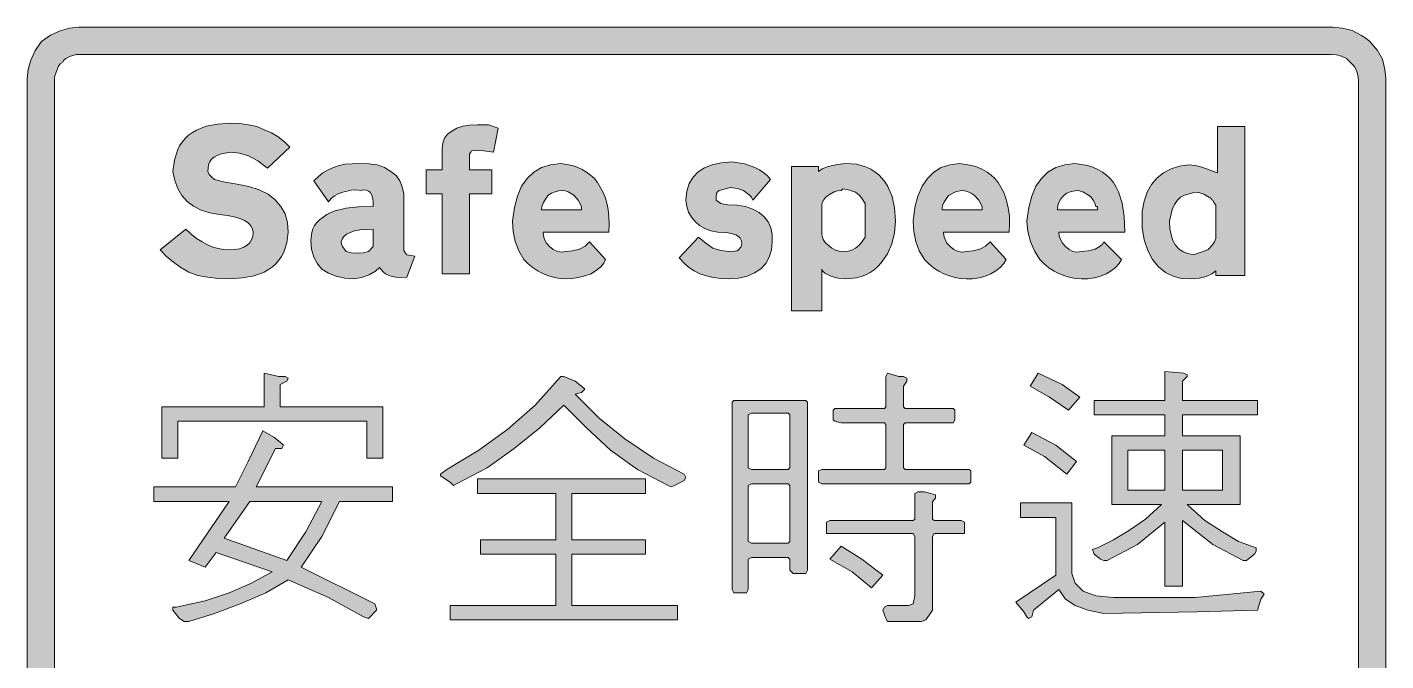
# Model space of a CAD drawing. Header units: metres. Extents: x 157 to 412, y 10 to 264.
# Drawn here: x 157.1 to 411.5, y 145.3 to 263.9 of the extents above; entities that cross this region are included whole.
import ezdxf

# ---------------------------------------------------------------- set-up
doc = ezdxf.new("R2010")
doc.units = ezdxf.units.M
doc.layers.add('FILL_BLACK_000000', color=7, linetype='Continuous', true_color=0x000000)

msp = doc.modelspace()

# ---------------------------------------------------------------- hatches: boundary and pattern name
at = {"layer": 'FILL_BLACK_000000', "true_color": 0x000000}
h = msp.add_hatch(color=7, dxfattribs=at)
h.dxf.hatch_style = 1
h.paths.add_polyline_path([(157.78, 257.79), (158.63, 259.57), (159.81, 261.24), (161.48, 262.42), (163.26, 263.26), (165.04, 263.77), (166.71, 263.94), (401.61, 263.94), (403.41, 263.75), (405.21, 263.34), (406.97, 262.4), (407.78, 261.86), (408.51, 261.24), (409.93, 259.59), (410.91, 257.94), (411.32, 256.03), (411.51, 254.34), (411.51, 19.44), (411.34, 17.6), (410.8, 15.73), (410.38, 14.81), (409.86, 13.91), (409.24, 13.05), (408.51, 12.24), (407.8, 11.61), (407.01, 11.06), (405.28, 10.21), (403.45, 9.71), (401.61, 9.54), (166.71, 9.54), (165.04, 9.71), (163.26, 10.21), (161.48, 11.06), (159.81, 12.24), (158.63, 13.91), (157.78, 15.73), (157.28, 17.6), (157.11, 19.44), (157.11, 254.34), (157.28, 256.01), (157.78, 257.79)])
h.paths.add_polyline_path([(166.37, 258.8), (165.21, 258.54), (164.35, 258.05), (163.99, 257.74), (163.71, 257.34), (163.31, 257.06), (163, 256.66), (162.51, 255.54), (162.21, 254.64), (162.21, 253.74), (162.21, 19.74), (162.28, 18.8), (162.51, 17.83), (162.97, 16.91), (163.71, 16.14), (164.48, 15.4), (165.4, 14.94), (166.37, 14.71), (167.31, 14.64), (401.31, 14.64), (402.25, 14.71), (403.22, 14.94), (404.14, 15.4), (404.91, 16.14), (405.65, 16.91), (406.11, 17.83), (406.34, 18.8), (406.41, 19.74), (406.41, 253.74), (406.34, 254.68), (406.11, 255.65), (405.65, 256.57), (404.91, 257.34), (404.14, 258.08), (403.22, 258.54), (402.25, 258.77), (401.31, 258.84), (167.31, 258.84), (166.37, 258.8)], flags=16)
h = msp.add_hatch(color=7, dxfattribs=at)
h.dxf.hatch_style = 1
h.paths.add_polyline_path([(187.82, 225.2), (188.83, 224.39), (189.85, 223.72), (190.86, 223.18), (191.87, 222.76), (192.88, 222.47), (193.9, 222.3), (194.91, 222.24), (195.96, 222.3), (196.88, 222.46), (197.65, 222.73), (198.28, 223.1), (198.78, 223.57), (199.13, 224.14), (199.34, 224.8), (199.41, 225.54), (199.31, 226.19), (199.02, 226.77), (198.52, 227.3), (197.83, 227.75), (196.95, 228.14), (195.87, 228.45), (194.59, 228.69), (193.11, 228.84), (191.3, 229.16), (189.68, 229.68), (188.27, 230.4), (187.07, 231.31), (186.08, 232.43), (185.31, 233.73), (184.75, 235.24), (184.41, 236.94), (184.68, 239.05), (185.25, 240.88), (185.66, 241.69), (186.14, 242.42), (186.7, 243.09), (187.33, 243.69), (188.05, 244.22), (188.84, 244.67), (190.65, 245.38), (192.78, 245.8), (195.21, 245.94), (196.95, 245.88), (198.58, 245.68), (200.1, 245.31), (201.51, 244.74), (202.85, 244.18), (204.13, 243.43), (205.31, 242.5), (206.31, 241.44), (202.11, 237.54), (200.31, 238.89), (198.55, 239.83), (196.84, 240.37), (195.21, 240.54), (193.41, 240.2), (192.69, 239.93), (192.1, 239.6), (191.63, 239.2), (191.29, 238.73), (191.08, 238.17), (191.01, 237.54), (190.94, 236.92), (191.16, 236.38), (191.6, 235.89), (192.21, 235.44), (193.86, 234.99), (196.41, 234.54), (198.63, 234.1), (200.57, 233.47), (202.22, 232.64), (203.57, 231.61), (204.63, 230.39), (205.4, 228.97), (205.86, 227.35), (206.01, 225.54), (205.74, 223.53), (205.16, 221.78), (204.75, 221), (204.26, 220.28), (203.7, 219.63), (203.05, 219.05), (202.32, 218.54), (201.51, 218.09), (199.64, 217.4), (197.44, 216.98), (194.91, 216.84), (192.89, 216.9), (190.93, 217.1), (189.09, 217.47), (187.41, 218.04), (185.89, 218.95), (184.48, 219.91), (183.19, 220.99), (182.01, 222.24), (186.81, 226.14), (187.82, 225.2)])
h = msp.add_hatch(color=7, dxfattribs=at)
h.dxf.hatch_style = 1
h.paths.add_polyline_path([(239.91, 217.74), (234.81, 217.74), (234.81, 232.74), (231.81, 232.74), (231.81, 237.24), (234.81, 237.24), (234.81, 241.14), (234.92, 242.2), (235.26, 243.13), (235.82, 243.88), (236.61, 244.44), (237.57, 245.01), (238.67, 245.38), (239.94, 245.58), (241.41, 245.64), (243.51, 245.64), (245.31, 245.04), (244.41, 240.54), (242.61, 240.8), (240.81, 240.84), (240.4, 240.8), (240.26, 240.71), (240.21, 240.54), (239.95, 240.2), (239.91, 239.64), (239.91, 237.24), (244.11, 237.24), (244.11, 232.74), (239.91, 232.74), (239.91, 217.74)])
h = msp.add_hatch(color=7, dxfattribs=at)
h.dxf.hatch_style = 1
h.paths.add_polyline_path([(385.11, 245.34), (385.11, 217.44), (379.71, 217.44), (379.71, 218.34), (378.92, 217.73), (377.87, 217.25), (376.55, 216.95), (374.91, 216.84), (373.26, 216.9), (371.69, 217.29), (370.24, 218.01), (368.95, 219.05), (367.83, 220.42), (366.94, 222.11), (366.28, 224.12), (365.91, 226.44), (365.91, 227.04), (365.91, 228.84), (365.91, 229.44), (366.26, 231.35), (366.85, 233.04), (367.66, 234.49), (368.68, 235.7), (369.91, 236.68), (371.31, 237.41), (372.88, 237.9), (374.61, 238.14), (375.79, 238.03), (377.08, 237.73), (380.01, 236.64), (380.01, 245.34), (385.11, 245.34)])
h.paths.add_polyline_path([(371.29, 225.05), (371.64, 224.01), (372.13, 223.14), (372.77, 222.44), (373.54, 221.9), (374.46, 221.54), (375.51, 221.34), (378.21, 222.24), (379.07, 223.18), (379.43, 223.72), (379.71, 224.34), (379.71, 229.14), (379.71, 230.64), (379.3, 231.09), (379.11, 231.54), (378.85, 231.58), (378.81, 231.84), (377.42, 232.66), (376.66, 232.94), (375.81, 233.04), (373.82, 232.51), (373.07, 232.11), (372.51, 231.54), (371.94, 230.76), (371.53, 229.81), (371.01, 227.64), (371.08, 226.26), (371.29, 225.05)], flags=16)
h = msp.add_hatch(color=7, dxfattribs=at)
h.dxf.hatch_style = 1
h.paths.add_polyline_path([(210.61, 226.17), (210.92, 226.78), (211.34, 227.35), (211.86, 227.88), (213.21, 228.84), (213.94, 229.24), (214.78, 229.55), (216.81, 230.04), (219.13, 230.3), (221.91, 230.34), (221.91, 231.24), (221.86, 231.86), (221.72, 232.36), (221.31, 233.04), (221.03, 233.26), (220.63, 233.41), (220.13, 233.46), (219.51, 233.34), (218.61, 233.46), (217.75, 233.41), (216.21, 233.04), (215.37, 232.76), (214.63, 232.36), (214.02, 231.86), (213.51, 231.24), (210.81, 235.14), (211.63, 235.97), (212.5, 236.67), (213.44, 237.24), (214.45, 237.69), (215.52, 238.03), (216.67, 238.26), (219.21, 238.44), (221.08, 238.37), (222.66, 238.14), (224.02, 237.68), (225.21, 236.94), (226.18, 236.16), (226.86, 235.18), (227.32, 234.03), (227.61, 232.74), (227.61, 222.54), (227.66, 222.14), (227.8, 221.83), (228.21, 221.34), (229.71, 221.04), (228.21, 217.14), (227.15, 217.08), (226.23, 217.13), (225.44, 217.26), (224.76, 217.48), (224.2, 217.76), (223.74, 218.11), (223.11, 218.94), (222.36, 218.23), (221.16, 217.55), (219.73, 217.04), (218.31, 216.84), (216.57, 216.95), (214.97, 217.29), (213.54, 217.85), (212.31, 218.64), (211.48, 219.65), (210.81, 220.89), (210.37, 222.35), (210.21, 224.04), (210.38, 225.51), (210.61, 226.17)])
h.paths.add_polyline_path([(218.38, 225.78), (217.56, 225.5), (216.91, 225.16), (216.43, 224.75), (216.09, 224.27), (215.91, 223.74), (215.97, 223.29), (216.13, 222.84), (216.81, 221.94), (217.78, 221.68), (219.21, 221.64), (220.11, 221.68), (221.01, 221.94), (221.91, 222.84), (221.91, 226.14), (219.37, 225.98), (218.38, 225.78)], flags=16)
h = msp.add_hatch(color=7, dxfattribs=at)
h.dxf.hatch_style = 1
h.paths.add_polyline_path([(265.07, 219.76), (264.51, 219.09), (263.72, 218.41), (262.71, 217.74), (261.54, 217.35), (260.31, 217.06), (259.08, 216.9), (257.91, 216.84), (256.89, 216.9), (255.85, 217.06), (254.81, 217.35), (253.78, 217.74), (252.79, 218.25), (251.83, 218.86), (250.94, 219.6), (250.11, 220.44), (249.15, 222.07), (248.5, 223.81), (248.13, 225.67), (248.01, 227.64), (248.35, 230.16), (248.91, 232.32), (249.7, 234.14), (250.71, 235.63), (251.95, 236.79), (253.41, 237.64), (255.1, 238.19), (257.01, 238.44), (259.14, 238.05), (260.12, 237.72), (261.02, 237.31), (261.86, 236.82), (262.62, 236.25), (263.31, 235.59), (263.91, 234.84), (264.91, 233.09), (265.31, 232.08), (265.63, 230.98), (265.87, 229.77), (266.02, 228.47), (266.07, 227.06), (266.01, 225.54), (253.71, 225.54), (253.77, 224.86), (253.97, 224.19), (254.34, 223.51), (254.91, 222.84), (255.63, 222.28), (256.41, 221.94), (257.19, 221.83), (257.91, 221.94), (259.25, 222.05), (260.5, 222.39), (261.58, 222.95), (262.41, 223.74), (265.41, 220.44), (265.07, 219.76)])
h.paths.add_polyline_path([(260.91, 230.34), (260.31, 231.57), (259.45, 232.51), (258.42, 233.12), (257.87, 233.28), (257.31, 233.34), (256.63, 233.28), (255.96, 233.11), (255.28, 232.83), (254.61, 232.44), (253.78, 231.13), (253.51, 230.54), (253.41, 230.04), (253.41, 229.74), (260.91, 229.74), (260.91, 230.34)], flags=16)
h = msp.add_hatch(color=7, dxfattribs=at)
h.dxf.hatch_style = 1
h.paths.add_polyline_path([(287.01, 230.94), (287.56, 230.77), (288.28, 230.68), (290.01, 230.64), (291.6, 230.33), (292.98, 229.86), (294.15, 229.22), (295.11, 228.43), (295.84, 227.48), (296.34, 226.38), (296.6, 225.13), (296.61, 223.74), (296.47, 222.24), (296.06, 220.89), (295.39, 219.71), (294.47, 218.71), (293.31, 217.92), (291.93, 217.33), (290.32, 216.96), (288.51, 216.84), (286.99, 216.9), (285.58, 217.07), (284.28, 217.36), (283.07, 217.78), (281.97, 218.32), (280.96, 218.99), (280.04, 219.8), (279.21, 220.74), (282.81, 224.64), (284.16, 223.48), (285.51, 222.54), (287.01, 222.13), (288.51, 221.94), (289.63, 221.98), (290.03, 222.07), (290.31, 222.24), (290.72, 222.73), (290.86, 223.04), (290.91, 223.44), (290.84, 223.96), (290.63, 224.4), (290.28, 224.76), (289.78, 225.05), (289.15, 225.27), (288.38, 225.42), (286.41, 225.54), (285.13, 225.83), (284, 226.27), (283.01, 226.83), (282.17, 227.53), (281.49, 228.35), (280.97, 229.29), (280.61, 230.36), (280.41, 231.54), (280.64, 233.22), (281.09, 234.65), (281.79, 235.85), (282.73, 236.83), (283.93, 237.6), (285.39, 238.16), (287.11, 238.54), (289.11, 238.74), (291.42, 238.35), (293.38, 237.65), (294.24, 237.2), (295.02, 236.67), (295.71, 236.09), (296.31, 235.44), (293.01, 231.54), (292.73, 232.12), (292.33, 232.55), (291.21, 233.34), (290.12, 233.75), (288.81, 233.94), (286.71, 233.34), (286.36, 233.11), (286.18, 232.85), (286.11, 232.14), (286.11, 231.84), (286.11, 231.54), (287.01, 230.94)])
h = msp.add_hatch(color=7, dxfattribs=at)
h.dxf.hatch_style = 1
h.paths.add_polyline_path([(300.21, 210.84), (300.21, 237.84), (305.31, 237.84), (305.31, 236.94), (305.98, 237.39), (307.11, 237.84), (308.87, 238.25), (310.41, 238.44), (312.45, 238.26), (314.27, 237.72), (315.09, 237.32), (315.86, 236.84), (316.56, 236.28), (317.2, 235.63), (317.77, 234.9), (318.27, 234.09), (319.06, 232.24), (319.54, 230.09), (319.71, 227.64), (319.54, 225.45), (319.03, 223.4), (318.19, 221.52), (317.01, 219.84), (316.41, 219.11), (315.73, 218.49), (314.97, 217.97), (314.16, 217.55), (313.29, 217.24), (312.37, 217.01), (310.41, 216.84), (308.99, 216.95), (307.6, 217.29), (306.49, 217.85), (306.12, 218.22), (305.91, 218.64), (305.91, 210.84), (300.21, 210.84)])
h.paths.add_polyline_path([(311.54, 222.19), (312.21, 222.54), (312.83, 223.04), (313.33, 223.59), (314.01, 224.64), (314.01, 224.94), (314.01, 225.54), (314.01, 225.84), (314.01, 229.74), (314.01, 230.04), (314.01, 230.64), (314.01, 230.94), (313.33, 231.99), (312.83, 232.54), (312.21, 233.04), (310.9, 233.45), (309.81, 233.64), (309.51, 233.34), (308.84, 233.27), (308.19, 233.09), (307.03, 232.44), (306.57, 232.02), (306.22, 231.57), (305.99, 231.1), (305.91, 230.64), (305.91, 225.24), (305.97, 224.74), (306.17, 224.19), (306.54, 223.64), (307.11, 223.14), (307.78, 222.57), (308.46, 222.2), (309.13, 222), (309.81, 221.94), (310.9, 222.01), (311.54, 222.19)], flags=16)
h = msp.add_hatch(color=7, dxfattribs=at)
h.dxf.hatch_style = 1
h.paths.add_polyline_path([(328.97, 224.19), (329.34, 223.51), (329.91, 222.84), (330.63, 222.28), (331.41, 221.94), (332.19, 221.83), (332.91, 221.94), (334.25, 222.05), (335.5, 222.39), (336.58, 222.95), (337.41, 223.74), (340.41, 220.44), (339.96, 219.67), (339.32, 218.95), (338.51, 218.3), (337.56, 217.74), (336.5, 217.29), (335.35, 216.98), (334.14, 216.82), (332.91, 216.84), (331.89, 216.9), (330.85, 217.06), (329.81, 217.35), (328.78, 217.74), (327.79, 218.25), (326.83, 218.86), (325.94, 219.6), (325.11, 220.44), (324.15, 222.07), (323.5, 223.81), (323.13, 225.67), (323.01, 227.64), (323.35, 230.16), (323.91, 232.32), (324.68, 234.14), (325.67, 235.63), (326.87, 236.79), (328.28, 237.64), (329.9, 238.19), (331.71, 238.44), (334.02, 238.05), (335.04, 237.72), (335.98, 237.31), (336.84, 236.82), (337.62, 236.25), (338.31, 235.59), (338.91, 234.84), (339.91, 233.09), (340.31, 232.08), (340.63, 230.98), (340.87, 229.77), (341.02, 228.47), (341.07, 227.06), (341.01, 225.54), (328.71, 225.54), (328.77, 224.86), (328.97, 224.19)])
h.paths.add_polyline_path([(335.91, 230.34), (335.3, 231.57), (334.41, 232.51), (333.88, 232.87), (333.29, 233.12), (332.67, 233.28), (332.01, 233.34), (330.92, 233.11), (329.61, 232.44), (328.78, 231.13), (328.51, 230.54), (328.41, 230.04), (328.41, 229.74), (335.91, 229.74), (335.91, 230.34)], flags=16)
h = msp.add_hatch(color=7, dxfattribs=at)
h.dxf.hatch_style = 1
h.paths.add_polyline_path([(350.57, 224.19), (350.94, 223.51), (351.51, 222.84), (352.19, 222.28), (352.9, 221.94), (353.66, 221.83), (354.51, 221.94), (355.84, 222.05), (357.06, 222.39), (358.05, 222.95), (358.43, 223.32), (358.71, 223.74), (362.01, 220.44), (361.56, 219.67), (360.92, 218.95), (360.11, 218.3), (359.16, 217.74), (358.1, 217.29), (356.95, 216.98), (355.74, 216.82), (354.51, 216.84), (353.49, 216.9), (352.45, 217.06), (351.41, 217.35), (350.38, 217.74), (349.39, 218.25), (348.43, 218.86), (347.54, 219.6), (346.71, 220.44), (345.7, 222.07), (344.95, 223.81), (344.47, 225.67), (344.31, 227.64), (344.65, 230.16), (345.21, 232.32), (346, 234.14), (347.01, 235.63), (348.25, 236.79), (349.71, 237.64), (351.4, 238.19), (353.31, 238.44), (355.62, 238.05), (356.64, 237.72), (357.58, 237.31), (358.44, 236.82), (359.22, 236.25), (359.91, 235.59), (360.51, 234.84), (361.03, 234.01), (361.47, 233.09), (362.12, 230.98), (362.49, 228.47), (362.61, 225.54), (350.31, 225.54), (350.37, 224.86), (350.57, 224.19)])
h.paths.add_polyline_path([(357.51, 230.34), (357.21, 230.34), (357.03, 230.99), (356.73, 231.57), (356.33, 232.08), (355.86, 232.51), (354.76, 233.12), (354.18, 233.28), (353.61, 233.34), (352.41, 233.11), (351.75, 232.83), (351.21, 232.44), (350.64, 231.77), (350.27, 231.13), (350.07, 230.54), (350.01, 230.04), (350.01, 229.74), (357.51, 229.74), (357.51, 230.34)], flags=16)
h = msp.add_hatch(color=7, dxfattribs=at)
h.dxf.hatch_style = 1
h.paths.add_polyline_path([(185.31, 190.14), (185.31, 183.24), (182.31, 183.24), (182.31, 192.84), (201.51, 192.84), (201.51, 199.14), (204.21, 198.54), (205.41, 198.54), (206.01, 198.24), (205.71, 197.64), (204.51, 197.04), (204.51, 192.84), (223.71, 192.84), (223.71, 183.24), (220.71, 183.24), (220.71, 190.14), (185.31, 190.14)])
h = msp.add_hatch(color=7, dxfattribs=at)
h.dxf.hatch_style = 1
h.paths.add_polyline_path([(248.31, 185.04), (243.21, 181.44), (237.51, 178.44), (236.91, 178.14), (236.31, 178.74), (234.51, 179.94), (234.51, 180.24), (235.71, 181.14), (241.71, 184.74), (247.11, 188.64), (252.21, 193.14), (257.01, 198.54), (257.61, 198.54), (259.71, 197.64), (260.91, 196.74), (261.51, 196.14), (260.91, 195.54), (259.71, 195.24), (264.21, 190.74), (269.01, 186.84), (274.41, 183.24), (280.11, 180.24), (280.41, 179.64), (280.11, 179.04), (278.31, 178.14), (277.71, 177.84), (277.11, 178.14), (271.41, 181.14), (266.31, 184.74), (261.81, 188.94), (257.61, 193.14), (253.11, 188.94), (248.31, 185.04)])
h = msp.add_hatch(color=7, dxfattribs=at)
h.dxf.hatch_style = 1
h.paths.add_polyline_path([(333.81, 180.84), (333.81, 178.74), (333.51, 178.44), (305.91, 178.44), (305.31, 178.74), (305.31, 180.84), (305.91, 181.14), (317.61, 181.14), (317.91, 181.44), (317.91, 189.54), (317.61, 189.84), (309.51, 189.84), (308.31, 190.14), (308.01, 190.44), (308.01, 192.24), (308.31, 192.54), (309.51, 192.54), (317.61, 192.54), (317.91, 192.84), (317.91, 198.54), (318.21, 199.14), (320.31, 198.54), (321.21, 198.54), (321.81, 198.24), (321.81, 197.64), (321.21, 196.74), (321.21, 192.84), (321.51, 192.54), (330.51, 192.54), (330.81, 192.24), (330.81, 190.44), (330.51, 189.84), (321.51, 189.84), (321.21, 189.54), (321.21, 181.44), (321.51, 181.14), (333.51, 181.14), (333.81, 180.84)])
h = msp.add_hatch(color=7, dxfattribs=at)
h.dxf.hatch_style = 1
h.paths.add_polyline_path([(348.51, 194.64), (344.91, 196.74), (346.41, 199.14), (350.91, 197.04), (354.21, 194.64), (352.11, 192.24), (348.51, 194.64)])
h = msp.add_hatch(color=7, dxfattribs=at)
h.dxf.hatch_style = 1
h.paths.add_polyline_path([(373.41, 171.54), (373.41, 159.24), (370.11, 159.24), (370.11, 171.24), (365.01, 167.04), (359.31, 164.04), (358.71, 164.04), (358.11, 164.34), (356.91, 165.24), (356.61, 166.14), (357.51, 166.44), (360.51, 167.94), (363.51, 169.74), (366.51, 171.84), (369.51, 174.54), (360.21, 174.54), (360.21, 187.44), (370.11, 187.44), (370.11, 191.34), (356.91, 191.34), (356.91, 194.04), (370.11, 194.04), (370.11, 199.44), (373.71, 199.14), (374.31, 198.84), (374.31, 198.54), (374.01, 198.24), (373.41, 197.64), (373.41, 194.04), (387.51, 194.04), (387.51, 191.34), (373.41, 191.34), (373.41, 187.44), (384.21, 187.44), (384.21, 174.54), (374.31, 174.54), (377.61, 171.54), (380.91, 169.44), (383.91, 167.64), (387.21, 166.44), (387.21, 165.84), (386.91, 165.24), (385.71, 164.34), (385.41, 164.04), (384.81, 164.04), (379.11, 167.04), (373.41, 171.54)])
h.paths.add_polyline_path([(380.91, 177.24), (380.91, 184.74), (373.41, 184.74), (373.41, 177.24), (380.91, 177.24)], flags=16)
h.paths.add_polyline_path([(363.21, 177.24), (370.11, 177.24), (370.11, 184.74), (363.21, 184.74), (363.21, 177.24)], flags=16)
h = msp.add_hatch(color=7, dxfattribs=at)
h.dxf.hatch_style = 1
h.paths.add_polyline_path([(299.91, 162.24), (299.91, 164.34), (299.61, 164.64), (292.71, 164.64), (292.11, 164.34), (292.11, 158.64), (291.81, 158.04), (289.41, 158.04), (289.11, 158.64), (289.11, 193.74), (289.41, 194.04), (302.91, 194.04), (303.21, 193.74), (303.21, 162.24), (302.91, 161.64), (300.51, 161.64), (299.91, 162.24)])
h.paths.add_polyline_path([(299.61, 167.34), (299.91, 167.64), (299.91, 178.14), (299.61, 178.44), (292.71, 178.44), (292.11, 178.14), (292.11, 167.64), (292.71, 167.34), (299.61, 167.34)], flags=16)
h.paths.add_polyline_path([(292.11, 181.44), (292.71, 181.14), (299.61, 181.14), (299.91, 181.44), (299.91, 191.34), (299.61, 191.64), (292.71, 191.64), (292.11, 191.34), (292.11, 181.44)], flags=16)
h = msp.add_hatch(color=7, dxfattribs=at)
h.dxf.hatch_style = 1
h.paths.add_polyline_path([(208.41, 162.84), (222.21, 155.94), (222.51, 155.04), (222.51, 154.74), (221.01, 153.24), (220.11, 153.54), (213.51, 157.14), (206.01, 160.44), (201.81, 158.04), (197.01, 155.94), (192.21, 154.14), (187.41, 152.64), (186.51, 152.64), (185.61, 153.24), (184.41, 154.74), (184.41, 155.34), (185.01, 155.34), (190.41, 156.54), (194.91, 158.04), (199.11, 159.84), (203.01, 161.94), (192.51, 165.54), (190.41, 162.84), (187.41, 164.04), (194.91, 175.14), (180.81, 175.14), (180.81, 177.84), (196.11, 177.84), (198.51, 182.64), (201.21, 188.34), (203.31, 187.14), (204.51, 186.24), (205.11, 185.64), (204.81, 185.04), (203.61, 185.04), (200.01, 177.84), (225.51, 177.84), (225.51, 175.14), (215.61, 175.14), (212.31, 168.54), (208.41, 162.84)])
h.paths.add_polyline_path([(205.71, 164.04), (209.31, 169.44), (212.31, 175.14), (198.81, 175.14), (194.01, 168.24), (205.71, 164.04)], flags=16)
h = msp.add_hatch(color=7, dxfattribs=at)
h.dxf.hatch_style = 1
h.paths.add_polyline_path([(351.81, 180.24), (347.61, 183.54), (343.71, 185.64), (345.21, 188.04), (349.71, 185.64), (353.61, 182.64), (351.81, 180.24)])
h = msp.add_hatch(color=7, dxfattribs=at)
h.dxf.hatch_style = 1
h.paths.add_polyline_path([(259.11, 176.64), (259.11, 167.94), (272.91, 167.94), (272.91, 165.24), (259.11, 165.24), (259.11, 155.64), (278.91, 155.64), (278.91, 152.94), (236.31, 152.94), (236.31, 155.64), (256.11, 155.64), (256.11, 165.24), (242.01, 165.24), (242.01, 167.94), (256.11, 167.94), (256.11, 176.64), (241.41, 176.64), (241.41, 179.34), (272.91, 179.34), (272.91, 176.64), (259.11, 176.64)])
h = msp.add_hatch(color=7, dxfattribs=at)
h.dxf.hatch_style = 1
h.paths.add_polyline_path([(323.91, 176.94), (325.11, 176.94), (326.31, 176.64), (327.21, 176.34), (327.21, 175.74), (326.61, 175.14), (326.61, 171.84), (326.91, 171.54), (332.01, 171.54), (332.61, 171.24), (332.61, 169.14), (332.01, 169.14), (326.91, 169.14), (326.61, 168.54), (326.61, 155.94), (326.61, 154.74), (326.01, 153.84), (325.41, 152.94), (324.51, 152.64), (319.11, 152.64), (318.21, 152.64), (317.91, 153.24), (317.31, 154.74), (317.61, 155.34), (318.21, 155.64), (322.11, 155.64), (323.01, 155.94), (323.31, 157.44), (323.31, 168.54), (323.01, 169.14), (307.41, 169.14), (306.81, 169.14), (306.81, 171.24), (307.41, 171.54), (323.01, 171.54), (323.31, 171.84), (323.31, 176.64), (323.91, 176.94)])
h = msp.add_hatch(color=7, dxfattribs=at)
h.dxf.hatch_style = 1
h.paths.add_polyline_path([(358.71, 154.14), (355.71, 154.74), (353.31, 155.64), (351.51, 156.84), (350.31, 158.64), (345.51, 154.74), (345.21, 153.54), (344.61, 153.24), (344.31, 153.54), (343.71, 154.44), (342.21, 156.24), (349.71, 161.34), (349.71, 172.14), (343.11, 172.14), (343.11, 174.84), (352.71, 174.84), (352.71, 161.64), (353.31, 159.84), (354.81, 158.34), (357.21, 157.44), (360.51, 157.14), (375.81, 157.14), (388.11, 158.34), (388.71, 157.74), (388.11, 156.84), (387.51, 154.74), (376.11, 154.44), (358.71, 154.14)])
h = msp.add_hatch(color=7, dxfattribs=at)
h.dxf.hatch_style = 1
h.paths.add_polyline_path([(307.41, 164.34), (309.51, 166.74), (313.41, 164.34), (317.31, 161.34), (315.21, 158.94), (311.61, 161.94), (307.41, 164.34)])

# ---------------------------------------------------------------- linework, layer by layer
at = {"layer": 'FILL_BLACK_000000', "lineweight": 0, "true_color": 0x000000}
for points in [[(157.11, 19.44), (157.11, 254.34), (157.28, 256.01), (157.78, 257.79), (158.63, 259.57), (159.81, 261.24), (161.48, 262.42), (163.26, 263.26), (165.04, 263.77), (166.71, 263.94), (401.61, 263.94), (403.41, 263.75), (405.21, 263.34), (406.97, 262.4), (407.78, 261.86), (408.51, 261.24), (409.93, 259.59), (410.91, 257.94), (411.32, 256.03), (411.51, 254.34), (411.51, 19.44)], [(406.41, 19.74), (406.41, 253.74), (406.34, 254.68), (406.11, 255.65), (405.65, 256.57), (404.91, 257.34), (404.14, 258.08), (403.22, 258.54), (402.25, 258.77), (401.31, 258.84), (167.31, 258.84), (166.37, 258.8), (165.21, 258.54), (164.35, 258.05), (163.99, 257.74), (163.71, 257.34), (163.31, 257.06), (163, 256.66), (162.51, 255.54), (162.21, 254.64), (162.21, 253.74), (162.21, 19.74)]]:
    msp.add_lwpolyline(points, dxfattribs=at)
for points in [[(187.82, 225.2), (188.83, 224.39), (189.85, 223.72), (190.86, 223.18), (191.87, 222.76), (192.88, 222.47), (193.9, 222.3), (194.91, 222.24), (195.96, 222.3), (196.88, 222.46), (197.65, 222.73), (198.28, 223.1), (198.78, 223.57), (199.13, 224.14), (199.34, 224.8), (199.41, 225.54), (199.31, 226.19), (199.02, 226.77), (198.52, 227.3), (197.83, 227.75), (196.95, 228.14), (195.87, 228.45), (194.59, 228.69), (193.11, 228.84), (191.3, 229.16), (189.68, 229.68), (188.27, 230.4), (187.07, 231.31), (186.08, 232.43), (185.31, 233.73), (184.75, 235.24), (184.41, 236.94), (184.68, 239.05), (185.25, 240.88), (185.66, 241.69), (186.14, 242.42), (186.7, 243.09), (187.33, 243.69), (188.05, 244.22), (188.84, 244.67), (190.65, 245.38), (192.78, 245.8), (195.21, 245.94), (196.95, 245.88), (198.58, 245.68), (200.1, 245.31), (201.51, 244.74), (202.85, 244.18), (204.13, 243.43), (205.31, 242.5), (206.31, 241.44), (202.11, 237.54), (200.31, 238.89), (198.55, 239.83), (196.84, 240.37), (195.21, 240.54), (193.41, 240.2), (192.69, 239.93), (192.1, 239.6), (191.63, 239.2), (191.29, 238.73), (191.08, 238.17), (191.01, 237.54), (190.94, 236.92), (191.16, 236.38), (191.6, 235.89), (192.21, 235.44), (193.86, 234.99), (196.41, 234.54), (198.63, 234.1), (200.57, 233.47), (202.22, 232.64), (203.57, 231.61), (204.63, 230.39), (205.4, 228.97), (205.86, 227.35), (206.01, 225.54), (205.74, 223.53), (205.16, 221.78), (204.75, 221), (204.26, 220.28), (203.7, 219.63), (203.05, 219.05), (202.32, 218.54), (201.51, 218.09), (199.64, 217.4), (197.44, 216.98), (194.91, 216.84), (192.89, 216.9), (190.93, 217.1), (189.09, 217.47), (187.41, 218.04), (185.89, 218.95), (184.48, 219.91), (183.19, 220.99), (182.01, 222.24), (186.81, 226.14)], [(239.91, 217.74), (234.81, 217.74), (234.81, 232.74), (231.81, 232.74), (231.81, 237.24), (234.81, 237.24), (234.81, 241.14), (234.92, 242.2), (235.26, 243.13), (235.82, 243.88), (236.61, 244.44), (237.57, 245.01), (238.67, 245.38), (239.94, 245.58), (241.41, 245.64), (243.51, 245.64), (245.31, 245.04), (244.41, 240.54), (242.61, 240.8), (240.81, 240.84), (240.4, 240.8), (240.26, 240.71), (240.21, 240.54), (239.95, 240.2), (239.91, 239.64), (239.91, 237.24), (244.11, 237.24), (244.11, 232.74), (239.91, 232.74)], [(385.11, 245.34), (385.11, 217.44), (379.71, 217.44), (379.71, 218.34), (378.92, 217.73), (377.87, 217.25), (376.55, 216.95), (374.91, 216.84), (373.26, 216.9), (371.69, 217.29), (370.24, 218.01), (368.95, 219.05), (367.83, 220.42), (366.94, 222.11), (366.28, 224.12), (365.91, 226.44), (365.91, 227.04), (365.91, 228.84), (365.91, 229.44), (366.26, 231.35), (366.85, 233.04), (367.66, 234.49), (368.68, 235.7), (369.91, 236.68), (371.31, 237.41), (372.88, 237.9), (374.61, 238.14), (375.79, 238.03), (377.08, 237.73), (380.01, 236.64), (380.01, 245.34)], [(210.61, 226.17), (210.92, 226.78), (211.34, 227.35), (211.86, 227.88), (213.21, 228.84), (213.94, 229.24), (214.78, 229.55), (216.81, 230.04), (219.13, 230.3), (221.91, 230.34), (221.91, 231.24), (221.86, 231.86), (221.72, 232.36), (221.31, 233.04), (221.03, 233.26), (220.63, 233.41), (220.13, 233.46), (219.51, 233.34), (218.61, 233.46), (217.75, 233.41), (216.21, 233.04), (215.37, 232.76), (214.63, 232.36), (214.02, 231.86), (213.51, 231.24), (210.81, 235.14), (211.63, 235.97), (212.5, 236.67), (213.44, 237.24), (214.45, 237.69), (215.52, 238.03), (216.67, 238.26), (219.21, 238.44), (221.08, 238.37), (222.66, 238.14), (224.02, 237.68), (225.21, 236.94), (226.18, 236.16), (226.86, 235.18), (227.32, 234.03), (227.61, 232.74), (227.61, 222.54), (227.66, 222.14), (227.8, 221.83), (228.21, 221.34), (229.71, 221.04), (228.21, 217.14), (227.15, 217.08), (226.23, 217.13), (225.44, 217.26), (224.76, 217.48), (224.2, 217.76), (223.74, 218.11), (223.11, 218.94), (222.36, 218.23), (221.16, 217.55), (219.73, 217.04), (218.31, 216.84), (216.57, 216.95), (214.97, 217.29), (213.54, 217.85), (212.31, 218.64), (211.48, 219.65), (210.81, 220.89), (210.37, 222.35), (210.21, 224.04), (210.38, 225.51)], [(265.07, 219.76), (264.51, 219.09), (263.72, 218.41), (262.71, 217.74), (261.54, 217.35), (260.31, 217.06), (259.08, 216.9), (257.91, 216.84), (256.89, 216.9), (255.85, 217.06), (254.81, 217.35), (253.78, 217.74), (252.79, 218.25), (251.83, 218.86), (250.94, 219.6), (250.11, 220.44), (249.15, 222.07), (248.5, 223.81), (248.13, 225.67), (248.01, 227.64), (248.35, 230.16), (248.91, 232.32), (249.7, 234.14), (250.71, 235.63), (251.95, 236.79), (253.41, 237.64), (255.1, 238.19), (257.01, 238.44), (259.14, 238.05), (260.12, 237.72), (261.02, 237.31), (261.86, 236.82), (262.62, 236.25), (263.31, 235.59), (263.91, 234.84), (264.91, 233.09), (265.31, 232.08), (265.63, 230.98), (265.87, 229.77), (266.02, 228.47), (266.07, 227.06), (266.01, 225.54), (253.71, 225.54), (253.77, 224.86), (253.97, 224.19), (254.34, 223.51), (254.91, 222.84), (255.63, 222.28), (256.41, 221.94), (257.19, 221.83), (257.91, 221.94), (259.25, 222.05), (260.5, 222.39), (261.58, 222.95), (262.41, 223.74), (265.41, 220.44)], [(287.01, 230.94), (287.56, 230.77), (288.28, 230.68), (290.01, 230.64), (291.6, 230.33), (292.98, 229.86), (294.15, 229.22), (295.11, 228.43), (295.84, 227.48), (296.34, 226.38), (296.6, 225.13), (296.61, 223.74), (296.47, 222.24), (296.06, 220.89), (295.39, 219.71), (294.47, 218.71), (293.31, 217.92), (291.93, 217.33), (290.32, 216.96), (288.51, 216.84), (286.99, 216.9), (285.58, 217.07), (284.28, 217.36), (283.07, 217.78), (281.97, 218.32), (280.96, 218.99), (280.04, 219.8), (279.21, 220.74), (282.81, 224.64), (284.16, 223.48), (285.51, 222.54), (287.01, 222.13), (288.51, 221.94), (289.63, 221.98), (290.03, 222.07), (290.31, 222.24), (290.72, 222.73), (290.86, 223.04), (290.91, 223.44), (290.84, 223.96), (290.63, 224.4), (290.28, 224.76), (289.78, 225.05), (289.15, 225.27), (288.38, 225.42), (286.41, 225.54), (285.13, 225.83), (284, 226.27), (283.01, 226.83), (282.17, 227.53), (281.49, 228.35), (280.97, 229.29), (280.61, 230.36), (280.41, 231.54), (280.64, 233.22), (281.09, 234.65), (281.79, 235.85), (282.73, 236.83), (283.93, 237.6), (285.39, 238.16), (287.11, 238.54), (289.11, 238.74), (291.42, 238.35), (293.38, 237.65), (294.24, 237.2), (295.02, 236.67), (295.71, 236.09), (296.31, 235.44), (293.01, 231.54), (292.73, 232.12), (292.33, 232.55), (291.21, 233.34), (290.12, 233.75), (288.81, 233.94), (286.71, 233.34), (286.36, 233.11), (286.18, 232.85), (286.11, 232.14), (286.11, 231.84), (286.11, 231.54)], [(300.21, 210.84), (300.21, 237.84), (305.31, 237.84), (305.31, 236.94), (305.98, 237.39), (307.11, 237.84), (308.87, 238.25), (310.41, 238.44), (312.45, 238.26), (314.27, 237.72), (315.09, 237.32), (315.86, 236.84), (316.56, 236.28), (317.2, 235.63), (317.77, 234.9), (318.27, 234.09), (319.06, 232.24), (319.54, 230.09), (319.71, 227.64), (319.54, 225.45), (319.03, 223.4), (318.19, 221.52), (317.01, 219.84), (316.41, 219.11), (315.73, 218.49), (314.97, 217.97), (314.16, 217.55), (313.29, 217.24), (312.37, 217.01), (310.41, 216.84), (308.99, 216.95), (307.6, 217.29), (306.49, 217.85), (306.12, 218.22), (305.91, 218.64), (305.91, 210.84)], [(328.97, 224.19), (329.34, 223.51), (329.91, 222.84), (330.63, 222.28), (331.41, 221.94), (332.19, 221.83), (332.91, 221.94), (334.25, 222.05), (335.5, 222.39), (336.58, 222.95), (337.41, 223.74), (340.41, 220.44), (339.96, 219.67), (339.32, 218.95), (338.51, 218.3), (337.56, 217.74), (336.5, 217.29), (335.35, 216.98), (334.14, 216.82), (332.91, 216.84), (331.89, 216.9), (330.85, 217.06), (329.81, 217.35), (328.78, 217.74), (327.79, 218.25), (326.83, 218.86), (325.94, 219.6), (325.11, 220.44), (324.15, 222.07), (323.5, 223.81), (323.13, 225.67), (323.01, 227.64), (323.35, 230.16), (323.91, 232.32), (324.68, 234.14), (325.67, 235.63), (326.87, 236.79), (328.28, 237.64), (329.9, 238.19), (331.71, 238.44), (334.02, 238.05), (335.04, 237.72), (335.98, 237.31), (336.84, 236.82), (337.62, 236.25), (338.31, 235.59), (338.91, 234.84), (339.91, 233.09), (340.31, 232.08), (340.63, 230.98), (340.87, 229.77), (341.02, 228.47), (341.07, 227.06), (341.01, 225.54), (328.71, 225.54), (328.77, 224.86)], [(350.57, 224.19), (350.94, 223.51), (351.51, 222.84), (352.19, 222.28), (352.9, 221.94), (353.66, 221.83), (354.51, 221.94), (355.84, 222.05), (357.06, 222.39), (358.05, 222.95), (358.43, 223.32), (358.71, 223.74), (362.01, 220.44), (361.56, 219.67), (360.92, 218.95), (360.11, 218.3), (359.16, 217.74), (358.1, 217.29), (356.95, 216.98), (355.74, 216.82), (354.51, 216.84), (353.49, 216.9), (352.45, 217.06), (351.41, 217.35), (350.38, 217.74), (349.39, 218.25), (348.43, 218.86), (347.54, 219.6), (346.71, 220.44), (345.7, 222.07), (344.95, 223.81), (344.47, 225.67), (344.31, 227.64), (344.65, 230.16), (345.21, 232.32), (346, 234.14), (347.01, 235.63), (348.25, 236.79), (349.71, 237.64), (351.4, 238.19), (353.31, 238.44), (355.62, 238.05), (356.64, 237.72), (357.58, 237.31), (358.44, 236.82), (359.22, 236.25), (359.91, 235.59), (360.51, 234.84), (361.03, 234.01), (361.47, 233.09), (362.12, 230.98), (362.49, 228.47), (362.61, 225.54), (350.31, 225.54), (350.37, 224.86)], [(260.91, 230.34), (260.31, 231.57), (259.45, 232.51), (258.42, 233.12), (257.87, 233.28), (257.31, 233.34), (256.63, 233.28), (255.96, 233.11), (255.28, 232.83), (254.61, 232.44), (253.78, 231.13), (253.51, 230.54), (253.41, 230.04), (253.41, 229.74), (260.91, 229.74)], [(311.54, 222.19), (312.21, 222.54), (312.83, 223.04), (313.33, 223.59), (314.01, 224.64), (314.01, 224.94), (314.01, 225.54), (314.01, 225.84), (314.01, 229.74), (314.01, 230.04), (314.01, 230.64), (314.01, 230.94), (313.33, 231.99), (312.83, 232.54), (312.21, 233.04), (310.9, 233.45), (309.81, 233.64), (309.51, 233.34), (308.84, 233.27), (308.19, 233.09), (307.03, 232.44), (306.57, 232.02), (306.22, 231.57), (305.99, 231.1), (305.91, 230.64), (305.91, 225.24), (305.97, 224.74), (306.17, 224.19), (306.54, 223.64), (307.11, 223.14), (307.78, 222.57), (308.46, 222.2), (309.13, 222), (309.81, 221.94), (310.9, 222.01)], [(335.91, 230.34), (335.3, 231.57), (334.41, 232.51), (333.88, 232.87), (333.29, 233.12), (332.67, 233.28), (332.01, 233.34), (330.92, 233.11), (329.61, 232.44), (328.78, 231.13), (328.51, 230.54), (328.41, 230.04), (328.41, 229.74), (335.91, 229.74)], [(357.51, 230.34), (357.21, 230.34), (357.03, 230.99), (356.73, 231.57), (356.33, 232.08), (355.86, 232.51), (354.76, 233.12), (354.18, 233.28), (353.61, 233.34), (352.41, 233.11), (351.75, 232.83), (351.21, 232.44), (350.64, 231.77), (350.27, 231.13), (350.07, 230.54), (350.01, 230.04), (350.01, 229.74), (357.51, 229.74)], [(371.29, 225.05), (371.64, 224.01), (372.13, 223.14), (372.77, 222.44), (373.54, 221.9), (374.46, 221.54), (375.51, 221.34), (378.21, 222.24), (379.07, 223.18), (379.43, 223.72), (379.71, 224.34), (379.71, 229.14), (379.71, 230.64), (379.3, 231.09), (379.11, 231.54), (378.85, 231.58), (378.81, 231.84), (377.42, 232.66), (376.66, 232.94), (375.81, 233.04), (373.82, 232.51), (373.07, 232.11), (372.51, 231.54), (371.94, 230.76), (371.53, 229.81), (371.01, 227.64), (371.08, 226.26)], [(218.38, 225.78), (217.56, 225.5), (216.91, 225.16), (216.43, 224.75), (216.09, 224.27), (215.91, 223.74), (215.97, 223.29), (216.13, 222.84), (216.81, 221.94), (217.78, 221.68), (219.21, 221.64), (220.11, 221.68), (221.01, 221.94), (221.91, 222.84), (221.91, 226.14), (219.37, 225.98)], [(185.31, 190.14), (185.31, 183.24), (182.31, 183.24), (182.31, 192.84), (201.51, 192.84), (201.51, 199.14), (204.21, 198.54), (205.41, 198.54), (206.01, 198.24), (205.71, 197.64), (204.51, 197.04), (204.51, 192.84), (223.71, 192.84), (223.71, 183.24), (220.71, 183.24), (220.71, 190.14)], [(248.31, 185.04), (243.21, 181.44), (237.51, 178.44), (236.91, 178.14), (236.31, 178.74), (234.51, 179.94), (234.51, 180.24), (235.71, 181.14), (241.71, 184.74), (247.11, 188.64), (252.21, 193.14), (257.01, 198.54), (257.61, 198.54), (259.71, 197.64), (260.91, 196.74), (261.51, 196.14), (260.91, 195.54), (259.71, 195.24), (264.21, 190.74), (269.01, 186.84), (274.41, 183.24), (280.11, 180.24), (280.41, 179.64), (280.11, 179.04), (278.31, 178.14), (277.71, 177.84), (277.11, 178.14), (271.41, 181.14), (266.31, 184.74), (261.81, 188.94), (257.61, 193.14), (253.11, 188.94)], [(333.81, 180.84), (333.81, 178.74), (333.51, 178.44), (305.91, 178.44), (305.31, 178.74), (305.31, 180.84), (305.91, 181.14), (317.61, 181.14), (317.91, 181.44), (317.91, 189.54), (317.61, 189.84), (309.51, 189.84), (308.31, 190.14), (308.01, 190.44), (308.01, 192.24), (308.31, 192.54), (309.51, 192.54), (317.61, 192.54), (317.91, 192.84), (317.91, 198.54), (318.21, 199.14), (320.31, 198.54), (321.21, 198.54), (321.81, 198.24), (321.81, 197.64), (321.21, 196.74), (321.21, 192.84), (321.51, 192.54), (330.51, 192.54), (330.81, 192.24), (330.81, 190.44), (330.51, 189.84), (321.51, 189.84), (321.21, 189.54), (321.21, 181.44), (321.51, 181.14), (333.51, 181.14)], [(348.51, 194.64), (344.91, 196.74), (346.41, 199.14), (350.91, 197.04), (354.21, 194.64), (352.11, 192.24)], [(373.41, 171.54), (373.41, 159.24), (370.11, 159.24), (370.11, 171.24), (365.01, 167.04), (359.31, 164.04), (358.71, 164.04), (358.11, 164.34), (356.91, 165.24), (356.61, 166.14), (357.51, 166.44), (360.51, 167.94), (363.51, 169.74), (366.51, 171.84), (369.51, 174.54), (360.21, 174.54), (360.21, 187.44), (370.11, 187.44), (370.11, 191.34), (356.91, 191.34), (356.91, 194.04), (370.11, 194.04), (370.11, 199.44), (373.71, 199.14), (374.31, 198.84), (374.31, 198.54), (374.01, 198.24), (373.41, 197.64), (373.41, 194.04), (387.51, 194.04), (387.51, 191.34), (373.41, 191.34), (373.41, 187.44), (384.21, 187.44), (384.21, 174.54), (374.31, 174.54), (377.61, 171.54), (380.91, 169.44), (383.91, 167.64), (387.21, 166.44), (387.21, 165.84), (386.91, 165.24), (385.71, 164.34), (385.41, 164.04), (384.81, 164.04), (379.11, 167.04)], [(299.91, 162.24), (299.91, 164.34), (299.61, 164.64), (292.71, 164.64), (292.11, 164.34), (292.11, 158.64), (291.81, 158.04), (289.41, 158.04), (289.11, 158.64), (289.11, 193.74), (289.41, 194.04), (302.91, 194.04), (303.21, 193.74), (303.21, 162.24), (302.91, 161.64), (300.51, 161.64)], [(292.11, 181.44), (292.71, 181.14), (299.61, 181.14), (299.91, 181.44), (299.91, 191.34), (299.61, 191.64), (292.71, 191.64), (292.11, 191.34)], [(208.41, 162.84), (222.21, 155.94), (222.51, 155.04), (222.51, 154.74), (221.01, 153.24), (220.11, 153.54), (213.51, 157.14), (206.01, 160.44), (201.81, 158.04), (197.01, 155.94), (192.21, 154.14), (187.41, 152.64), (186.51, 152.64), (185.61, 153.24), (184.41, 154.74), (184.41, 155.34), (185.01, 155.34), (190.41, 156.54), (194.91, 158.04), (199.11, 159.84), (203.01, 161.94), (192.51, 165.54), (190.41, 162.84), (187.41, 164.04), (194.91, 175.14), (180.81, 175.14), (180.81, 177.84), (196.11, 177.84), (198.51, 182.64), (201.21, 188.34), (203.31, 187.14), (204.51, 186.24), (205.11, 185.64), (204.81, 185.04), (203.61, 185.04), (200.01, 177.84), (225.51, 177.84), (225.51, 175.14), (215.61, 175.14), (212.31, 168.54)], [(351.81, 180.24), (347.61, 183.54), (343.71, 185.64), (345.21, 188.04), (349.71, 185.64), (353.61, 182.64)], [(363.21, 177.24), (370.11, 177.24), (370.11, 184.74), (363.21, 184.74)], [(380.91, 177.24), (380.91, 184.74), (373.41, 184.74), (373.41, 177.24)], [(259.11, 176.64), (259.11, 167.94), (272.91, 167.94), (272.91, 165.24), (259.11, 165.24), (259.11, 155.64), (278.91, 155.64), (278.91, 152.94), (236.31, 152.94), (236.31, 155.64), (256.11, 155.64), (256.11, 165.24), (242.01, 165.24), (242.01, 167.94), (256.11, 167.94), (256.11, 176.64), (241.41, 176.64), (241.41, 179.34), (272.91, 179.34), (272.91, 176.64)], [(299.61, 167.34), (299.91, 167.64), (299.91, 178.14), (299.61, 178.44), (292.71, 178.44), (292.11, 178.14), (292.11, 167.64), (292.71, 167.34)], [(323.91, 176.94), (325.11, 176.94), (326.31, 176.64), (327.21, 176.34), (327.21, 175.74), (326.61, 175.14), (326.61, 171.84), (326.91, 171.54), (332.01, 171.54), (332.61, 171.24), (332.61, 169.14), (332.01, 169.14), (326.91, 169.14), (326.61, 168.54), (326.61, 155.94), (326.61, 154.74), (326.01, 153.84), (325.41, 152.94), (324.51, 152.64), (319.11, 152.64), (318.21, 152.64), (317.91, 153.24), (317.31, 154.74), (317.61, 155.34), (318.21, 155.64), (322.11, 155.64), (323.01, 155.94), (323.31, 157.44), (323.31, 168.54), (323.01, 169.14), (307.41, 169.14), (306.81, 169.14), (306.81, 171.24), (307.41, 171.54), (323.01, 171.54), (323.31, 171.84), (323.31, 176.64)], [(205.71, 164.04), (209.31, 169.44), (212.31, 175.14), (198.81, 175.14), (194.01, 168.24)], [(358.71, 154.14), (355.71, 154.74), (353.31, 155.64), (351.51, 156.84), (350.31, 158.64), (345.51, 154.74), (345.21, 153.54), (344.61, 153.24), (344.31, 153.54), (343.71, 154.44), (342.21, 156.24), (349.71, 161.34), (349.71, 172.14), (343.11, 172.14), (343.11, 174.84), (352.71, 174.84), (352.71, 161.64), (353.31, 159.84), (354.81, 158.34), (357.21, 157.44), (360.51, 157.14), (375.81, 157.14), (388.11, 158.34), (388.71, 157.74), (388.11, 156.84), (387.51, 154.74), (376.11, 154.44)], [(307.41, 164.34), (309.51, 166.74), (313.41, 164.34), (317.31, 161.34), (315.21, 158.94), (311.61, 161.94)]]:
    msp.add_lwpolyline(points, close=True, dxfattribs=at)

doc.saveas('drawing.dxf')
